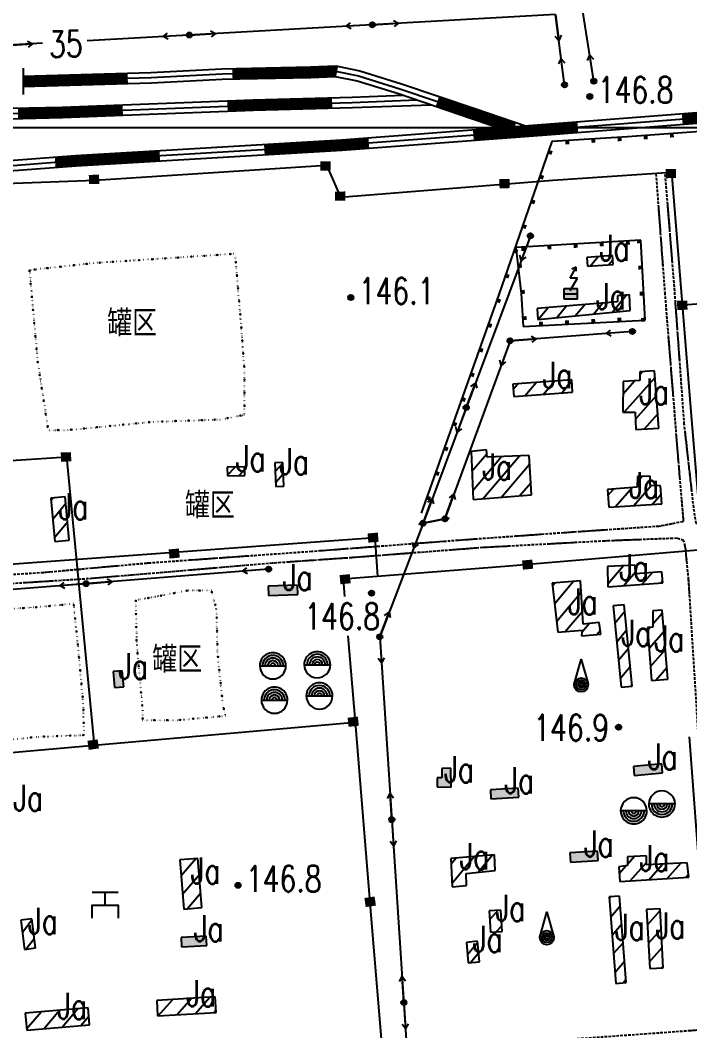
# Model space of a CAD drawing. Extents: x 408766 to 414302, y 5156573 to 5161925.
# Drawn here: x 409426 to 409937, y 5159310 to 5160082 of the extents above; entities that cross this region are included whole.
import ezdxf

# ---------------------------------------------------------------- set-up
doc = ezdxf.new("R2010")
doc.units = 0
doc.header["$LTSCALE"] = 1000
for name, pattern in [('0001', [0.5, 0.5, 0]), ('0004', [0.5, 0.5, 0]), ('4110', [0.5, 0.5, 0]), ('4350', [0.003, 0.002, -0.001]), ('5130', [1, 1, 0]), ('5310', [1, 1, 0]), ('5400', [1, 1, 0]), ('9100', [0.001, 0, -0.001]), ('9995', [0.001, 0, -0.001])]:
    doc.linetypes.add(name, pattern=pattern)
doc.layers.get('0').update_dxf_attribs({"linetype": 'CONTINUOUS'})
for name, color, linetype in [('0001', 1, 'CONTINUOUS'), ('0001ADD', 1, 'CONTINUOUS'), ('0002', 2, 'CONTINUOUS'), ('0002ADD', 2, 'CONTINUOUS'), ('0003ADD', 3, 'CONTINUOUS'), ('0003BAK', 3, 'CONTINUOUS'), ('0005ADD', 5, 'CONTINUOUS'), ('0006', 6, 'CONTINUOUS'), ('0007', 7, 'CONTINUOUS'), ('0010', 10, 'CONTINUOUS'), ('0010ADD', 10, 'CONTINUOUS'), ('0011ADD', 11, 'CONTINUOUS'), ('0011BAK', 11, 'CONTINUOUS'), ('0012', 12, 'CONTINUOUS'), ('0013', 13, 'CONTINUOUS'), ('0014', 151, 'CONTINUOUS'), ('0015', 15, 'CONTINUOUS'), ('0017', 85, 'CONTINUOUS')]:
    doc.layers.add(name, color=color, linetype=linetype)
doc.styles.add('SIMPLEX', font='simplex.shx', dxfattribs={"width": 0.75, "height": 20})
doc.styles.add('XDX', font='simplex.shx', dxfattribs={"height": 20, "bigfont": 'xdx.shx'})

# ---------------------------------------------------------------- blocks, each defined once
blk = doc.blocks.new('8140')
for radius in [0.0002, 0.0001408438795997714, 8.315594389635764e-05, 3.012139848380626e-05]:
    blk.add_circle((0, 0), radius)
at = {"flags": 1}
blk.add_attdef('8140', (0, 0), '', height=1e-07, dxfattribs=at)
blk = doc.blocks.new('5130')
blk.add_hatch(color=256).paths.add_polyline_path([(0.0002, 0, 1), (-0.0002, 0, 1)])
for points in [[(0, 0), (0.002, 0)], [(0.00163791951807736, 0.0002329556220974421), (0.002, 0), (0.001658335508446954, -0.0002290562335962028)]]:
    blk.add_lwpolyline(points)
blk.add_circle((0, 0), 0.0002)
at = {"flags": 1}
blk.add_attdef('5130', (0, 0), '', height=1e-06, dxfattribs=at)
blk = doc.blocks.new('5131')
for points in [[(-0.00163791951807736, -0.0002329556220974419), (-0.002, 2.449212707644754e-19), (-0.001658335508446954, 0.000229056233596203)], [(0, 0), (-0.002, 2.449212707644754e-19)]]:
    blk.add_lwpolyline(points)
at = {"flags": 1}
blk.add_attdef('5131', (0, 0), '', height=1e-10, dxfattribs=at)
blk = doc.blocks.new('3231')
for points in [[(-0.001, 0.002), (0.001, 0.002)], [(0, 0.001), (0, 0.002)], [(-0.001, 0), (-0.001, 0.001), (0.001, 0.001), (0.001, 0)]]:
    blk.add_lwpolyline(points)
at = {"flags": 1}
blk.add_attdef('3231', (0, 0), '', height=1e-11, dxfattribs=at)
blk = doc.blocks.new('3221')
h = blk.add_hatch(color=256)
h.paths.add_polyline_path([(-0.0005, -0.0003999999999905412), (0.0005, -0.0003999999999905412), (0.0005, 0.0003999999999905412), (-0.0005, 0.0003999999999905412)])
h.paths.add_polyline_path([(5.396281540895376e-05, -5.397990573624662e-06), (5.396588207562043e-05, -5.397990573624662e-06), (5.396588207562043e-05, -5.396790573624661e-06), (5.396281540895376e-05, -5.396790573624661e-06)], flags=24)
for p, q in [((-3.857221730243517e-05, 0.001203929833013929), (0.0004064268783497942, 0.002038574339508587)), ((0.0004064268783497942, 0.002038574339508587), (8.642687843012081e-05, 0.00187857433954875)), ((0.0004064268783497942, 0.001718574339588913), (0.0004064268783497942, 0.002038574339508587)), ((0.0005214277825569935, 0.001203929833013929), (-3.857221730243517e-05, 0.001203929833013929)), ((-3.857221730243517e-05, 0.0002439298330730098), (0.0005214277825569935, 0.001203929833013929)), ((-0.0005, 0.0003999999999905412), (0.0005, 0.0003999999999905412)), ((-0.0005, -0.0003999999999905412), (-0.0005, 0.0003999999999905412)), ((0.0005, -0.0003999999999905412), (0.0005, 0.0003999999999905412)), ((0.0005, -0.0003999999999905412), (-0.0005, -0.0003999999999905412))]:
    blk.add_line(p, q)
at = {"flags": 128}
blk.add_lwpolyline([(-0.0005, 0), (0.0005, 0)], dxfattribs=at)
at = {"flags": 1}
blk.add_attdef('3221', (5.396301540895376e-05, -5.397790573624661e-06), '', height=8.000000000000001e-10, dxfattribs=at)
blk = doc.blocks.new('3271')
blk.add_lwpolyline([(-0.0005357691701022929, 4.443834355761517e-05), (0, 0.001944444444444444), (0.0005332173002868249, 6.857609412232646e-05)])
for radius in [0.0005376089378072543, 0.0003754902524808795, 0.0002200671189876473, 9.90845113502601e-05]:
    blk.add_circle((0, 0), radius)
at = {"flags": 1}
blk.add_attdef('3271', (0, 0), '', height=1e-07, dxfattribs=at)
blk = doc.blocks.new('3241')
blk.add_lwpolyline([(-0.001, 0), (0.001, 0)])
for radius, start, end in [(0.001, 359.9998770684631, 180.0000695068902), (0.0008, 0, 180), (0.0006, 0, 180), (0.0004, 0, 180), (0.0002, 0, 180), (0.001, 180.0000915167294, 359.9998163741554)]:
    blk.add_arc((0, 0), radius, start, end)
at = {"flags": 1}
blk.add_attdef('3241', (0, 0), '', height=1e-11, dxfattribs=at)
blk = doc.blocks.new('3244')
blk.add_lwpolyline([(0.001, -1.224606353822377e-19), (-0.001, 1.224606353822377e-19)])
for radius, start, end in [(0.001, 9.151672939466948e-05, 179.9998163741555), (0.001, 179.9998770684631, 6.950689016349543e-05), (0.0008, 180, 0), (0.0006, 180, 0), (0.0004, 180, 0), (0.0002, 180, 0)]:
    blk.add_arc((0, 0), radius, start, end)
at = {"flags": 1}
blk.add_attdef('3244', (0, 0), '', height=1e-08, dxfattribs=at)
blk = doc.blocks.new('4164')
blk.add_lwpolyline([(-0.0005, 0), (0.0005, 0)])
at = {"flags": 1}
blk.add_attdef('4164', (0, 0), '', height=3e-09, dxfattribs=at)
blk = doc.blocks.new('9100')
blk.add_hatch(color=256).paths.add_polyline_path([(0.0001, 0, 1), (-0.0001, 0, 1)])

msp = doc.modelspace()

# ---------------------------------------------------------------- hatches: boundary and pattern name
at = {"layer": '0001ADD', "linetype": '0001'}
h = msp.add_hatch(dxfattribs=at)
h.set_pattern_fill('U', color=256, scale=10, angle=49.03287763444634, style=0, pattern_type=0)
h.set_pattern_definition([(49.03287763444634, (0, 0), (-7.550859176908465, 6.55625851309245), [])])
h.paths.add_polyline_path([(409858.6937209508, 5159894.079685671), (409878.2808824279, 5159895.460648381), (409877.8103831797, 5159902.134670689), (409858.2232217026, 5159900.753707979)])
h = msp.add_hatch(dxfattribs=at)
h.set_pattern_fill('U', color=256, scale=10, angle=50.42652385000851, style=0, pattern_type=0)
h.set_pattern_definition([(50.42652385000851, (0, 0), (-7.708082419433707, 6.370672289108662), [])])
h.paths.add_polyline_path([(409820.9667340966, 5159853.440100596), (409891.3395062142, 5159860.125156105), (409890.9570300034, 5159872.158270547), (409881.5867534861, 5159871.394262129), (409881.7779810335, 5159866.810223719), (409820.3930303383, 5159861.653172943)])
h = msp.add_hatch(dxfattribs=at)
h.set_pattern_fill('U', color=256, scale=10, angle=48.48515226718704, style=0, pattern_type=0)
h.set_pattern_definition([(48.48515226718704, (0, 0), (-7.487839830751145, 6.628141117162237), [])])
h.paths.add_polyline_path([(409895.6886870658, 5159769.327281638), (409913.208918635, 5159770.394307751), (409910.0039989986, 5159814.142535759), (409898.6799538396, 5159813.288912448), (409898.6799538396, 5159806.673328756), (409886.0739281563, 5159806.033108247), (409885.8602752937, 5159782.558449021), (409895.2613602243, 5159782.558449021)])
h = msp.add_hatch(dxfattribs=at)
h.set_pattern_fill('U', color=256, scale=10, angle=49.31991088279225, style=0, pattern_type=0)
h.set_pattern_definition([(49.31991088279225, (0, 0), (-7.583609014329968, 6.518349048476404), [])])
h.paths.add_polyline_path([(409802.536233724, 5159794.482495493), (409847.4086139099, 5159797.872148842), (409846.6903915217, 5159807.380809358), (409801.8180113358, 5159803.99115601)])
h = msp.add_hatch(dxfattribs=at)
h.set_pattern_fill('U', color=256, scale=10, angle=49.56847825927904, style=0, pattern_type=0)
h.set_pattern_definition([(49.56847825927904, (0, 0), (-7.611816238525763, 6.485387694726932), [])])
h.paths.add_polyline_path([(409771.4589652215, 5159715.740650637), (409815.968401604, 5159719.297150138), (409814.1880173915, 5159749.52737774), (409782.141228264, 5159748.257201941), (409781.6325621434, 5159753.845985142), (409769.9329246274, 5159752.575809342)])
h = msp.add_hatch(dxfattribs=at)
h.set_pattern_fill('U', color=256, scale=10, angle=48.79015976023518, style=0, pattern_type=0)
h.set_pattern_definition([(48.79015976023518, (0, 0), (-7.523017714528811, 6.588186735884594), [])])
h.paths.add_polyline_path([(409874.9716444486, 5159709.905526349), (409915.6527712152, 5159712.600546256), (409914.4074271524, 5159726.282911246), (409906.7278335864, 5159726.490225125), (409906.5202832813, 5159733.746029326), (409896.9726736211, 5159733.538715446), (409896.7651021999, 5159725.246366058), (409873.933871807, 5159723.380589565)])
h = msp.add_hatch(dxfattribs=at)
h.set_pattern_fill('U', color=256, scale=10, angle=50.33888277361508, style=0, pattern_type=0)
h.set_pattern_definition([(50.33888277361509, (-293343.7138892637, 31715.12194050848), (-7.69832866394264, 6.382455309825454), [])])
h.paths.add_polyline_path([(409451.9926151095, 5159683.674745221), (409463.0498841399, 5159684.708065901), (409459.958164187, 5159717.793936259), (409448.9008951567, 5159716.760615579)])
h = msp.add_hatch(dxfattribs=at)
h.set_pattern_fill('U', color=256, scale=10, angle=49.00302635811595, style=0, pattern_type=0)
h.set_pattern_definition([(49.00302635811595, (0, 0), (-7.547442321510985, 6.560191643806214), [])])
h.paths.add_polyline_path([(409874.2532741791, 5159649.175548577), (409916.41210675, 5159652.125819006), (409915.606526921, 5159660.708439299), (409895.4669467307, 5159659.099196481), (409895.1984341984, 5159665.804358749), (409873.9847405307, 5159664.731534238)])
h = msp.add_hatch(dxfattribs=at)
h.set_pattern_fill('U', color=256, scale=10, angle=49.96383521988125, style=0, pattern_type=0)
h.set_pattern_definition([(49.96383521988125, (0, 0), (-7.65638566552272, 6.432710046378448), [])])
h.paths.add_polyline_path([(409836.0903498374, 5159614.492527287), (409854.6187703696, 5159616.101770104), (409854.0817030728, 5159611.810459958), (409868.8507158761, 5159612.883284468), (409867.7766235148, 5159622.002310963), (409855.4243501986, 5159620.661283351), (409853.5446568922, 5159653.650700594), (409831.7939170438, 5159652.041457776)])
for points in [[(409615.127003329, 5159642.615467288), (409637.5331874209, 5159643.405320337), (409637.2866239065, 5159650.400976592), (409614.8804398146, 5159649.611123542)], [(409504.6255653901, 5159572.784681366), (409503.5546193301, 5159584.978867774), (409496.5814561716, 5159584.366498959), (409497.6524022316, 5159572.172312551)], [(409747.4539524191, 5159510.367564904), (409747.5997540915, 5159503.231628683), (409744.0626095168, 5159503.263745744), (409743.9990525558, 5159496.264034284), (409754.7455708953, 5159496.166456541), (409754.4524917388, 5159510.510559279)], [(409894.4750805254, 5159504.963433448), (409916.1064298534, 5159507.08161574), (409915.4242836566, 5159514.048299067), (409893.7929343287, 5159511.930116775)], [(409785.045940078, 5159487.170682827), (409806.2531510981, 5159488.441584939), (409805.8344517568, 5159495.429051638), (409784.6272407367, 5159494.158149526)], [(409845.6985205185, 5159438.876063623), (409866.9057315387, 5159440.14697784), (409866.4870282231, 5159447.1344443), (409845.279817203, 5159445.863530083)], [(409548.8117773835, 5159374.181616457), (409568.0348125547, 5159375.260263575), (409567.6426881568, 5159382.249271979), (409548.4196529856, 5159381.170624861)]]:
    msp.add_hatch(color=256, dxfattribs=at).paths.add_polyline_path(points)
h = msp.add_hatch(dxfattribs=at)
h.set_pattern_fill('U', color=256, scale=9.999999999999998, angle=50.44526828780803, style=0, pattern_type=0)
h.set_pattern_definition([(50.44526828780803, (-131121.4467935422, 12096.8918111315), (-7.710166186078941, 6.368150232449366), [])])
h.paths.add_polyline_path([(409884.3841688733, 5159572.451199849), (409892.8162895404, 5159573.254991998), (409886.8951220163, 5159635.37471187), (409878.463001349, 5159634.57091972)])
h = msp.add_hatch(dxfattribs=at)
h.set_pattern_fill('U', color=256, scale=10, angle=48.64787320550808, style=0, pattern_type=0)
h.set_pattern_definition([(48.64787320550808, (0, 0), (-7.506633635885067, 6.606848829555505), [])])
h.paths.add_polyline_path([(409907.6138235855, 5159577.685694779), (409920.23463055, 5159578.490316189), (409915.6696641081, 5159631.327029239), (409908.6879370629, 5159630.790610931), (409908.6879370629, 5159618.453110905), (409904.6600168017, 5159618.184895699)])
h = msp.add_hatch(dxfattribs=at)
h.set_pattern_fill('U', color=256, scale=10, angle=49.56845974106471, style=0, pattern_type=0)
h.set_pattern_definition([(49.56845974106471, (0, 0), (-7.611814142423342, 6.485390154894615), [])])
h.paths.add_polyline_path([(409550.5383788482, 5159402.991720985), (409564.2314199558, 5159404.08585067), (409561.2265042061, 5159441.695390443), (409547.5334630985, 5159440.601260758)])
h = msp.add_hatch(dxfattribs=at)
h.set_pattern_fill('U', color=256, scale=10, angle=50.79984598814632, style=0, pattern_type=0)
h.set_pattern_definition([(50.79984598814632, (0, 0), (-7.749427897978078, 6.320313857241511), [])])
h.paths.add_polyline_path([(409755.398870848, 5159419.895888439), (409766.3603945259, 5159421.009289623), (409766.1746149365, 5159430.102059911), (409788.2834841138, 5159432.514423092), (409787.7261242295, 5159444.390690289), (409754.4699306688, 5159441.60719338)])
h = msp.add_hatch(dxfattribs=at)
h.set_pattern_fill('U', color=256, scale=10, angle=48.42151502353862, style=0, pattern_type=0)
h.set_pattern_definition([(48.42151502353862, (0, 0), (-7.48047347374426, 6.636453616850531), [])])
h.paths.add_polyline_path([(409883.5070530838, 5159424.099871578), (409936.1854067905, 5159427.249393815), (409934.886997928, 5159438.365320472), (409903.7251429938, 5159436.697924211), (409903.7251429938, 5159443.552743228), (409889.2571404255, 5159442.811686292), (409889.4426455054, 5159436.327395743), (409882.5796121488, 5159435.215798235)])
h = msp.add_hatch(dxfattribs=at)
h.set_pattern_fill('U', color=256, scale=10, angle=49.44839074419381, style=0, pattern_type=0)
h.set_pattern_definition([(49.44839074419381, (-304871.2660154198, 33335.85203439556), (-7.598206659366197, 6.501327215389424), [])])
h.paths.add_polyline_path([(409880.5150193136, 5159346.243812582), (409888.2675542291, 5159346.846924429), (409883.1322748574, 5159412.862358098), (409875.379739942, 5159412.259246251)])
h = msp.add_hatch(dxfattribs=at)
h.set_pattern_fill('U', color=256, scale=10, angle=48.46408755675352, style=0, pattern_type=0)
h.set_pattern_definition([(48.46408755675352, (0, 0), (-7.485402498266297, 6.630893562631561), [])])
h.paths.add_polyline_path([(409784.7628996578, 5159385.281418971), (409793.5286217713, 5159385.812038881), (409792.5327443161, 5159402.26543744), (409783.7670222026, 5159401.73481753)])
h = msp.add_hatch(dxfattribs=at)
h.set_pattern_fill('U', color=256, scale=10, angle=47.9531286725396, style=0, pattern_type=0)
h.set_pattern_definition([(47.9531286725396, (133941.4360732982, -8895.401176660322), (-7.425971885672596, 6.697383186976849), [])])
h.paths.add_polyline_path([(409906.2784906447, 5159357.594828826), (409916.6276077674, 5159358.128713989), (409914.3048170417, 5159403.160476163), (409903.955699919, 5159402.626591)])
h = msp.add_hatch(dxfattribs=at)
h.set_pattern_fill('U', color=256, scale=10, angle=52.42257203935608, style=0, pattern_type=0)
h.set_pattern_definition([(52.42257203935608, (0, 0), (-7.925299524623413, 6.098329889814416), [])])
h.paths.add_polyline_path([(409428.9321443838, 5159372.216431954), (409437.3589106017, 5159373.314253729), (409434.4589191602, 5159395.575387049), (409426.0321529423, 5159394.477565275)])
h = msp.add_hatch(dxfattribs=at)
h.set_pattern_fill('U', color=256, scale=10, angle=48.48516221031633, style=0, pattern_type=0)
h.set_pattern_definition([(48.48516221031633, (0, 0), (-7.487840981000922, 6.628139817719837), [])])
h.paths.add_polyline_path([(409530.5345588977, 5159321.296409924), (409575.1974460958, 5159324.016499726), (409574.4692090873, 5159335.975133979), (409529.8063218892, 5159333.255044176)])
h = msp.add_hatch(dxfattribs=at)
h.set_pattern_fill('U', color=256, scale=10, angle=49.86559333151864, style=0, pattern_type=0)
h.set_pattern_definition([(49.86559333151864, (0, 0), (-7.645344605665928, 6.445828562769483), [])])
h.paths.add_polyline_path([(409430.5267537363, 5159310.417563865), (409478.4576555257, 5159314.497698569), (409477.3464614486, 5159327.55229738), (409429.4155596592, 5159323.472162676)])

# ---------------------------------------------------------------- linework, layer by layer
at = {"layer": '0001', "linetype": '0001'}
for points in [[(409858.6937209508, 5159894.079685671), (409878.2808824279, 5159895.460648381), (409877.8103831797, 5159902.134670689), (409858.2232217026, 5159900.753707979)], [(409820.9667340966, 5159853.440100596), (409891.3395062142, 5159860.125156105), (409890.9570300034, 5159872.158270547), (409881.5867534861, 5159871.394262129), (409881.7779810335, 5159866.810223719), (409820.3930303383, 5159861.653172943)], [(409895.6886870658, 5159769.327281638), (409913.208918635, 5159770.394307751), (409910.0039989986, 5159814.142535759), (409898.6799538396, 5159813.288912448), (409898.6799538396, 5159806.673328756), (409886.0739281563, 5159806.033108247), (409885.8602752937, 5159782.558449021), (409895.2613602243, 5159782.558449021)], [(409802.536233724, 5159794.482495493), (409847.4086139099, 5159797.872148842), (409846.6903915217, 5159807.380809358), (409801.8180113358, 5159803.99115601)], [(409771.4589652215, 5159715.740650637), (409815.968401604, 5159719.297150138), (409814.1880173915, 5159749.52737774), (409782.141228264, 5159748.257201941), (409781.6325621434, 5159753.845985142), (409769.9329246274, 5159752.575809342)], [(409583.8127322688, 5159733.995009349), (409597.0002324409, 5159734.243529374), (409596.8781647897, 5159740.723119842), (409583.6906646176, 5159740.474599817)], [(409620.8870152452, 5159725.793739584), (409626.8586951091, 5159726.042259609), (409626.1061285725, 5159744.128411577), (409620.1344487086, 5159743.879891552)], [(409874.9716444486, 5159709.905526349), (409915.6527712152, 5159712.600546256), (409914.4074271524, 5159726.282911246), (409906.7278335864, 5159726.490225125), (409906.5202832813, 5159733.746029326), (409896.9726736211, 5159733.538715446), (409896.7651021999, 5159725.246366058), (409873.933871807, 5159723.380589565)], [(409451.9926151095, 5159683.674745221), (409463.0498841399, 5159684.708065901), (409459.958164187, 5159717.793936259), (409448.9008951567, 5159716.760615579)], [(409874.2532741791, 5159649.175548577), (409916.41210675, 5159652.125819006), (409915.606526921, 5159660.708439299), (409895.4669467307, 5159659.099196481), (409895.1984341984, 5159665.804358749), (409873.9847405307, 5159664.731534238)], [(409836.0903498374, 5159614.492527287), (409854.6187703696, 5159616.101770104), (409854.0817030728, 5159611.810459958), (409868.8507158761, 5159612.883284468), (409867.7766235148, 5159622.002310963), (409855.4243501986, 5159620.661283351), (409853.5446568922, 5159653.650700594), (409831.7939170438, 5159652.041457776)], [(409615.127003329, 5159642.615467288), (409637.5331874209, 5159643.405320337), (409637.2866239065, 5159650.400976592), (409614.8804398146, 5159649.611123542)], [(409884.3841688733, 5159572.451199849), (409892.8162895404, 5159573.254991998), (409886.8951220163, 5159635.37471187), (409878.463001349, 5159634.57091972)], [(409907.6138235855, 5159577.685694779), (409920.23463055, 5159578.490316189), (409915.6696641081, 5159631.327029239), (409908.6879370629, 5159630.790610931), (409908.6879370629, 5159618.453110905), (409904.6600168017, 5159618.184895699)], [(409504.6255653901, 5159572.784681366), (409503.5546193301, 5159584.978867774), (409496.5814561716, 5159584.366498959), (409497.6524022316, 5159572.172312551)], [(409747.4539524191, 5159510.367564904), (409747.5997540915, 5159503.231628683), (409744.0626095168, 5159503.263745744), (409743.9990525558, 5159496.264034284), (409754.7455708953, 5159496.166456541), (409754.4524917388, 5159510.510559279)], [(409894.4750805254, 5159504.963433448), (409916.1064298534, 5159507.08161574), (409915.4242836566, 5159514.048299067), (409893.7929343287, 5159511.930116775)], [(409785.045940078, 5159487.170682827), (409806.2531510981, 5159488.441584939), (409805.8344517568, 5159495.429051638), (409784.6272407367, 5159494.158149526)], [(409845.6985205185, 5159438.876063623), (409866.9057315387, 5159440.14697784), (409866.4870282231, 5159447.1344443), (409845.279817203, 5159445.863530083)], [(409550.5383788482, 5159402.991720985), (409564.2314199558, 5159404.08585067), (409561.2265042061, 5159441.695390443), (409547.5334630985, 5159440.601260758)], [(409755.398870848, 5159419.895888439), (409766.3603945259, 5159421.009289623), (409766.1746149365, 5159430.102059911), (409788.2834841138, 5159432.514423092), (409787.7261242295, 5159444.390690289), (409754.4699306688, 5159441.60719338)], [(409883.5070530838, 5159424.099871578), (409936.1854067905, 5159427.249393815), (409934.886997928, 5159438.365320472), (409903.7251429938, 5159436.697924211), (409903.7251429938, 5159443.552743228), (409889.2571404255, 5159442.811686292), (409889.4426455054, 5159436.327395743), (409882.5796121488, 5159435.215798235)], [(409880.5150193136, 5159346.243812582), (409888.2675542291, 5159346.846924429), (409883.1322748574, 5159412.862358098), (409875.379739942, 5159412.259246251)], [(409784.7628996578, 5159385.281418971), (409793.5286217713, 5159385.812038881), (409792.5327443161, 5159402.26543744), (409783.7670222026, 5159401.73481753)], [(409906.2784906447, 5159357.594828826), (409916.6276077674, 5159358.128713989), (409914.3048170417, 5159403.160476163), (409903.955699919, 5159402.626591)], [(409428.9321443838, 5159372.216431954), (409437.3589106017, 5159373.314253729), (409434.4589191602, 5159395.575387049), (409426.0321529423, 5159394.477565275)], [(409548.8117773835, 5159374.181616457), (409568.0348125547, 5159375.260263575), (409567.6426881568, 5159382.249271979), (409548.4196529856, 5159381.170624861)], [(409767.7627369119, 5159361.934130796), (409776.2628182849, 5159362.730060662), (409774.8016688159, 5159378.335375277), (409766.3015874429, 5159377.539445411)], [(409530.5345588977, 5159321.296409924), (409575.1974460958, 5159324.016499726), (409574.4692090873, 5159335.975133979), (409529.8063218892, 5159333.255044176)], [(409430.5267537363, 5159310.417563865), (409478.4576555257, 5159314.497698569), (409477.3464614486, 5159327.55229738), (409429.4155596592, 5159323.472162676)]]:
    msp.add_lwpolyline(points, close=True, dxfattribs=at)
at = {"layer": '0001ADD', "linetype": '0001'}
for p, q in [((409583.8033527741, 5159734.492891337), (409589.6723345355, 5159740.587325105)), ((409592.7123872698, 5159734.162724417), (409596.9194541015, 5159738.531402188)), ((409620.4046722644, 5159737.385709228), (409626.1278683128, 5159743.605948485)), ((409620.7484359806, 5159729.124163564), (409626.4716320285, 5159735.344402816)), ((409767.1733640148, 5159368.228729452), (409774.8775642621, 5159377.524799531)), ((409769.4420888101, 5159362.0913818), (409775.6241785347, 5159369.550837344))]:
    msp.add_line(p, q, dxfattribs=at)
at = {"layer": '0002', "linetype": '5130'}
for points in [[(409863.6104771575, 5160035.430443161), (409849.5393308752, 5160125.378083776), (410000.1036790497, 5160211.182073633), (410476.7716334673, 5160228.366744488)], [(409841.2451738663, 5160032.636620505), (409834.2901164758, 5160086.382580321), (409476.7235639867, 5160066.2641835)], [(409442.4781025928, 5160064.337370779), (409028.4487009957, 5160041.042105215), (409042.9876114819, 5159840.93840546), (408956.3036294198, 5159768.928635195)], [(409815.1665170953, 5159917.253857194), (409733.1910937829, 5159697.709536265), (409700.1416269987, 5159610.97976392), (409722.651723498, 5159269.155310838), (409692.1543082729, 5159264.519946326), (409705.343983405, 5159075.281595317)], [(409893.1205450263, 5159844.213737177), (409799.6032215852, 5159837.106802886), (409749.9228918094, 5159701.062401871), (409733.1910937829, 5159697.709536265)], [(409615.2983817272, 5159662.654328093), (409080.1502654041, 5159620.011947616), (409081.7408790812, 5159593.321381165), (409036.8582364629, 5159590.625029685), (409035.2813271451, 5159611.88786069), (409005.2104463781, 5159610.689418597)]]:
    msp.add_lwpolyline(points, dxfattribs=at)
at = {"layer": '0003ADD', "linetype": '4110'}
for points in [[(410349.3494924076, 5160042.38185625), (410251.4612150813, 5160034.548757895), (410020.6303678088, 5160017.296395751), (409827.02181234, 5160002.19355878), (409670.8147465041, 5159990.433260353), (409467.6805944275, 5159978.506864196), (409366.0321368628, 5159970.66416757), (409325.3582852377, 5159969.882900311), (409207.6131494813, 5159969.882900313), (409060.7624974103, 5159969.09853022), (409010.2161878504, 5159967.183886274), (408958.9889726588, 5159964.177486436)], [(409427.626497452, 5160039.308147345), (409525.4028648181, 5160042.118430312), (409579.6082229031, 5160044.930962988), (409647.198917338, 5160046.337437074), (409666.6380881938, 5160047.056508999), (409684.8978516046, 5160043.408941745), (409716.8154414219, 5160033.490933139), (409772.6531341603, 5160014.540674277), (409812.2850486579, 5160001.084077989)], [(410350.0302875771, 5160034.410761585), (410252.0784121638, 5160026.572574038), (410021.2395829941, 5160009.319615381), (409827.6331936441, 5159994.216947347), (409671.3495234252, 5159982.450881628), (409468.2227900213, 5159970.524921037), (409366.4169822264, 5159962.670084047), (409325.4351105396, 5159961.882900312), (409207.634514272, 5159961.88290031), (409060.8380039963, 5159961.098819407), (409010.0820909012, 5159960.411770476), (408959.375656072, 5159956.186837154)], [(409427.8563380953, 5160031.311449696), (409525.7250957542, 5160034.124388136), (409579.8987772985, 5160036.93527723), (409647.4300116023, 5160038.340514026), (409665.9935992918, 5160039.027197364), (409682.9219764956, 5160035.645587591), (409714.3425504738, 5160025.882020715), (409770.0815767091, 5160006.965249303), (409801.7505666661, 5159996.21237768)], [(409103.8932328516, 5160007.030579785), (409213.7038912841, 5160010.545946529), (409319.9933992062, 5160012.655113568), (409457.7213868836, 5160015.556799933), (409603.3871519921, 5160021.179640324), (409679.0193192998, 5160023.24509759), (409717.9059623246, 5160024.672666121)], [(409104.1492055851, 5159999.03467596), (409213.9112441281, 5160002.54848624), (409320.1570140653, 5160004.656785346), (409457.9599486449, 5160007.560050724), (409603.6506456228, 5160013.183853512), (409679.2752663522, 5160015.249104689), (409739.191675809, 5160017.448697501)]]:
    msp.add_lwpolyline(points, dxfattribs=at)
for points in [[(409427.7414177737, 5160035.309798521, 8, 8, 0), (409507.7083942569, 5160037.608204953, 0, 0, 0)], [(409587.626420172, 5160041.096945293, 8, 8, 0), (409647.3144645094, 5160042.338975552, 8, 8, 0), (409666.3158437416, 5160043.041853182, 8, 8, 0), (409667.5756143983, 5160042.790201608, 0, 0, 0)], [(409423.9210125176, 5160010.843797872, 8, 8, 0), (409457.8406677892, 5160011.55842533, 8, 8, 0), (409503.8791986332, 5160013.335557454, 0, 0, 0)], [(409583.8196637495, 5160016.421337257, 8, 8, 0), (409603.5188988529, 5160017.181746917, 8, 8, 0), (409663.7825249751, 5160018.827500958, 0, 0, 0)], [(409744.1581522233, 5160019.987251273, 8, 8, 0), (409771.367357128, 5160010.752961227, 8, 8, 0), (409803.0366137747, 5160000, 0, 0, 0)], [(410010.8913636311, 5160012.524532815, 8, 8, 0), (409931.1336625266, 5160006.302867883, 0, 0, 0)], [(409851.3759614222, 5160000.08120295, 8, 8, 0), (409827.327503327, 5159998.205253088, 8, 8, 0), (409771.6067107181, 5159994.010224224, 0, 0, 0)], [(409691.8324743052, 5159988.004293427, 8, 8, 0), (409671.0821350217, 5159986.442070993, 8, 8, 0), (409611.9929536518, 5159982.972831683, 0, 0, 0)], [(409532.1304817835, 5159978.283952597, 8, 8, 0), (409467.9516922405, 5159974.515892617, 8, 8, 0), (409452.2875560492, 5159973.307324667, 0, 0, 0)]]:
    msp.add_lwpolyline(points, format="xyseb", dxfattribs=at)
at = {"layer": '0003ADD', "linetype": '4350'}
for points in [[(409911.0259345531, 5159964.560061539), (409912.5087718935, 5159944.615107454)], [(409919.589082572, 5159947.071856254), (409918.2061530896, 5159964.111841814)], [(409912.8794812286, 5159939.628868934), (409914.362318569, 5159919.68391485)], [(409921.6113810185, 5159922.153784319), (409919.9935422613, 5159942.088241867)], [(409923.6336794649, 5159897.235712383), (409922.0158407078, 5159917.170169932)], [(409914.7330279041, 5159914.697676328), (409916.2158652445, 5159894.752722244)], [(409916.5865745796, 5159889.766483723), (409917.7573933903, 5159874.018345485), (409918.0921673003, 5159869.823283479)], [(409925.5743817087, 5159872.311388741), (409924.9224294393, 5159881.356174611), (409924.0381391542, 5159892.252097996)], [(409918.4899123116, 5159864.839128695), (409920.0808923565, 5159844.902509561)], [(409927.3717299572, 5159847.376081659), (409925.9338513584, 5159867.324327325)], [(409920.4786373678, 5159839.918354778), (409922.0696174128, 5159819.981735643)], [(409929.1690782058, 5159822.440774577), (409927.731199607, 5159842.389020243)], [(409930.9664264543, 5159797.505467495), (409929.5285478555, 5159817.45371316)], [(409922.467362424, 5159814.99758086), (409924.058342469, 5159795.060961726)], [(409924.4560874802, 5159790.076806943), (409926.0470675252, 5159770.140187808)], [(409932.7960736662, 5159772.573145089), (409932.706019877, 5159773.371415438), (409931.325896104, 5159792.518406078)], [(409926.4448125365, 5159765.156033025), (409928.0357925814, 5159745.219413891)], [(409935.5985757621, 5159747.730722059), (409933.3565740854, 5159767.604660483)], [(409928.4335375927, 5159740.235259107), (409929.0248262421, 5159732.825803132), (409930.0941970602, 5159720.304395634)], [(409938.4010778579, 5159722.888299028), (409936.1590761812, 5159742.762237453)], [(409930.5196652696, 5159715.322530842), (409931.7318489771, 5159701.128907912), (409931.7318489771, 5159698.887785076), (409928.2831467036, 5159698.215669765)], [(409873.6555693027, 5159692.611068511), (409853.7014068416, 5159691.257776055)], [(409898.5982723791, 5159694.302684083), (409878.644109918, 5159692.949391626)], [(409923.3754792894, 5159697.2592177), (409913.332595727, 5159695.301966748), (409903.5868129944, 5159694.641007197)], [(409773.9033724754, 5159685.57801124), (409759.9894300227, 5159684.578515311), (409753.9567205796, 5159684.118738569)], [(409798.8391192604, 5159687.369248876), (409778.8905218324, 5159685.936258767)], [(409823.7748660455, 5159689.160486514), (409803.8262686175, 5159687.727496403)], [(409848.7128662263, 5159690.91945294), (409840.6330176607, 5159690.371477141), (409828.7620154025, 5159689.518734041)], [(409898.9320068553, 5159685.156183098), (409878.9465241374, 5159684.394290368)], [(409923.9138602526, 5159686.108549012), (409903.9283775347, 5159685.346656282)], [(409934.6593037437, 5159668.358567342), (409933.4679738102, 5159680.340032314), (409932.2039419846, 5159684.548458067), (409928.8212018454, 5159685.674690212)], [(409674.1880560436, 5159678.039251901), (409654.2458899097, 5159676.519380234)], [(409699.1157637112, 5159679.939091485), (409679.1735975771, 5159678.419219818)], [(409724.0434713786, 5159681.838931069), (409704.1013052447, 5159680.319059402)], [(409748.9711790461, 5159683.738770653), (409729.0290129121, 5159682.218898986)], [(409749.1762246072, 5159676.794046103), (409729.2352431717, 5159675.258709204)], [(409774.1024514015, 5159678.713217226), (409754.1614699661, 5159677.177880327)], [(409799.0587261938, 5159680.174377546), (409779.0880744556, 5159679.091294378)], [(409824.0220408667, 5159681.528231505), (409804.0513891284, 5159680.445148338)], [(409848.9853555395, 5159682.882085465), (409829.0147038013, 5159681.799002297)], [(409873.9501534579, 5159684.203817186), (409871.9514063635, 5159684.127620333), (409853.9780184741, 5159683.152856257)], [(409574.4502950876, 5159670.805175254), (409554.5008489455, 5159669.384049426)], [(409599.3871027654, 5159672.58158254), (409579.4376566232, 5159671.160456711)], [(409624.3239104431, 5159674.357989824), (409604.3744643009, 5159672.936863997)], [(409649.2603483762, 5159676.139412317), (409648.2475047277, 5159676.062219481), (409629.3112719787, 5159674.713271282)], [(409649.4550592793, 5159669.339538323), (409629.502996418, 5159667.955635299)], [(409674.3951378558, 5159671.069417103), (409654.4430749945, 5159669.685514079)], [(409699.3237710187, 5159672.955703856), (409679.3827895832, 5159671.420366958)], [(409724.2499978129, 5159674.874874979), (409704.3090163775, 5159673.339538081)], [(409474.7779213864, 5159662.775507727), (409454.8598623126, 5159660.966938477)], [(409499.6754952287, 5159665.03621929), (409479.7574361549, 5159663.227650039)], [(409524.5766797321, 5159667.252360684), (409522.2817636309, 5159667.088879226), (409504.6550099972, 5159665.488361602)], [(409549.5134874099, 5159669.028767969), (409529.5640412677, 5159667.607642141)], [(409549.774534267, 5159661.383622115), (409529.8457595932, 5159659.697223585)], [(409574.6855026092, 5159663.491620278), (409554.7567279354, 5159661.805221748)], [(409599.5964709515, 5159665.59961844), (409579.6676962777, 5159663.91321991)], [(409624.5149807027, 5159667.609659543), (409618.0539081809, 5159667.161510504), (409604.5786646199, 5159666.021218073)], [(409936.7223079398, 5159643.447953618), (409936.0136905345, 5159654.737203995), (409935.1540196161, 5159663.383101916)], [(409449.8803475441, 5159660.514796165), (409443.2995286589, 5159659.917254676), (409429.934948059, 5159659.059030068)], [(409475.0374630037, 5159655.115533307), (409455.0788579907, 5159653.829420584)], [(409499.9525975825, 5159657.16762579), (409480.0238229088, 5159655.48122726)], [(409524.8635659248, 5159659.275623953), (409504.934791251, 5159657.589225423)], [(409450.0892067375, 5159653.507892403), (409430.1306017246, 5159652.22177968)], [(409936.0975390376, 5159310.180363066), (409942.1475844022, 5159310.624006169), (409955.950919132, 5159312.525647316)]]:
    msp.add_lwpolyline(points, dxfattribs=at)
at = {"layer": '0003BAK', "linetype": '4110'}
for points in [[(409427.7414177737, 5160035.309798521), (409525.5639803243, 5160038.121409224), (409579.7535001667, 5160040.933120109), (409647.3144645094, 5160042.338975552), (409666.3158437416, 5160043.041853182), (409683.9099140467, 5160039.527264667), (409715.5789959377, 5160029.686476934), (409771.367357128, 5160010.752961227), (409803.0366137747, 5160000)], [(410349.6898899538, 5160038.396308913), (410251.7698136343, 5160030.560665959), (410020.9349751201, 5160013.308005565), (409827.327503327, 5159998.205253088), (409671.0821350217, 5159986.442070993), (409467.9516922405, 5159974.515892617), (409366.2245595473, 5159966.667125808), (409325.396697877, 5159965.882900311), (409207.6238317834, 5159965.882900311), (409060.8002508242, 5159965.098674813), (409010.2161878504, 5159963.449282819), (408959.1823143654, 5159960.182161795)], [(409104.0212192184, 5160003.032627872), (409213.8075678304, 5160006.547216387), (409320.0752072349, 5160008.65594946), (409457.8406677892, 5160011.55842533), (409603.5188988529, 5160017.181746917), (409679.1472926396, 5160019.247101139), (409728.5488190681, 5160021.060681812)]]:
    msp.add_lwpolyline(points, dxfattribs=at)
at = {"layer": '0003BAK', "linetype": '4350'}
for points in [[(409911.0259345531, 5159964.560061539), (409917.7573933903, 5159874.018345485), (409929.0248262421, 5159732.825803132), (409931.7318489771, 5159701.128907912), (409931.7318489771, 5159698.887785076), (409913.332595727, 5159695.301966748), (409840.6330176607, 5159690.371477141), (409759.9894300227, 5159684.578515311), (409648.2475047277, 5159676.062219481), (409522.2817636309, 5159667.088879226), (409443.2995286589, 5159659.917254676), (409372.9904849796, 5159655.402264402), (409266.1849374925, 5159647.334188297), (409144.2754122526, 5159639.248487003), (409087.5123570485, 5159635.657645012), (409060.1378253488, 5159635.209413182), (409044.4311302942, 5159635.209413182), (409035.90463266, 5159637.002316292), (409034.1095727468, 5159638.795231509)], [(410638.6322032486, 5159754.623987187), (410461.3708973076, 5159740.280738088), (410334.0256403464, 5159727.230555747), (410219.3353351094, 5159719.598109946), (410087.399075535, 5159707.944227619), (409945.2713759207, 5159696.724716654), (409941.6812772105, 5159697.621168209), (409939.8862384135, 5159709.723282366), (409932.706019877, 5159773.371415438), (409924.9224294393, 5159881.356174611), (409918.2061530896, 5159964.111841814)], [(409962.1948238169, 5159319.469781688), (409955.4532925923, 5159401.113270333), (409943.6427110024, 5159533.196409836), (409936.0136905345, 5159654.737203995), (409933.4679738102, 5159680.340032314), (409932.2039419846, 5159684.548458067), (409927.1477724501, 5159686.231833209), (409871.9514063635, 5159684.127620333), (409778.8338532323, 5159679.07750701), (409678.7277947827, 5159671.369936256), (409618.0539081809, 5159667.161510504), (409477.8249697259, 5159655.295157477), (409399.4545319855, 5159650.245044153)], [(409376.2667559723, 5159268.743358332), (409482.4207656973, 5159275.939762251), (409621.0781794442, 5159287.50791546), (409684.0020515642, 5159291.825760233), (409814.9934494077, 5159301.473518225), (409902.4143812032, 5159307.710414535), (409942.1475844022, 5159310.624006169), (409956.077294939, 5159312.543057705), (409958.4789575192, 5159315.421616852), (409962.1948238169, 5159319.469781688)]]:
    msp.add_lwpolyline(points, dxfattribs=at)
at = {"layer": '0005ADD', "linetype": '5310'}
for points in [[(409042.7462542749, 5160026.390923705), (409065.8762565944, 5159727.178745435), (409079.5040489032, 5159642.10684255), (409396.3502939906, 5159664.79267767), (409696.4256128883, 5159686.876847384), (409698.4468731428, 5159657.013124686)], [(408958.9673903934, 5159945.903083547), (409210.3035012514, 5159948.999935894), (409338.373632246, 5159954.371769466), (409482.934541918, 5159959.747924599), (409659.3464098569, 5159971.33728614), (409670.1115958872, 5159946.760580419), (409832.3581396659, 5159959.816960629), (409922.8603773543, 5159965.937404789), (409938.2230908776, 5159776.684745419), (409955.9149120062, 5159562.536093227), (410115.2404634454, 5159568.563775139)], [(409278.2067435918, 5159736.400775189), (409461.0427675302, 5159748.326819021), (409481.9623348169, 5159528.067782101)], [(409946.4268914542, 5159677.382767201), (409795.6891171896, 5159664.711948004), (409672.0910628422, 5159654.926493213), (409673.2292463467, 5159641.642261593)], [(409675.7996249815, 5159611.642261593), (409681.4373725678, 5159545.8416728), (409693.1943403389, 5159401.653925465), (409704.0616439068, 5159270.469815928)], [(409382.4170781576, 5159519.432085824), (409481.9623348169, 5159528.067782101), (409681.4373725678, 5159545.8416728)], [(409131.8740650827, 5158961.506150094), (409408.275557207, 5158979.510790365), (409429.5721738627, 5158732.271557664), (409437.2463617029, 5158673.967234597), (409692.6173002344, 5158697.223213148), (410001.9107329168, 5158722.04280997), (409980.9672621867, 5158952.187726529), (409964.4432678587, 5159171.020769347), (409946.42186639, 5159405.687890886), (409936.6419583366, 5159534.641033862)]]:
    msp.add_lwpolyline(points, dxfattribs=at)
at = {"layer": '0005ADD', "linetype": '5310', "const_width": 7}
for points in [[(409654.8163272387, 5159970.56349671), (409662.6717758195, 5159970.714388191)], [(409478.0336814174, 5159960.310296484), (409485.8891299982, 5159960.461187965)], [(409918.544369921, 5159964.784915873), (409926.3998185018, 5159964.935807354)], [(409791.5333810776, 5159957.050084179), (409799.3888296584, 5159957.20097566)], [(409665.9666501106, 5159947.505208394), (409673.8220986914, 5159947.656099875)], [(409927.2386139815, 5159864.141677916), (409935.0940625623, 5159864.292569397)], [(409456.6288183857, 5159748.274218923), (409464.4842669665, 5159748.425110404)], [(409691.1356844014, 5159686.352985743), (409698.9573710362, 5159687.095992358)], [(409539.2735425348, 5159674.198993267), (409547.0952291696, 5159674.941999882)], [(409809.1436059865, 5159665.73300208), (409816.9652926213, 5159666.476008695)], [(409669.7911763944, 5159654.592017631), (409677.6128630292, 5159655.335024246)], [(409675.9633791748, 5159545.652818089), (409683.7702246628, 5159546.538258189)], [(409477.4069903995, 5159528.02925403), (409485.1818821549, 5159529.161463745)], [(409688.9178131184, 5159407.97983423), (409696.6927048738, 5159409.112043944)]]:
    msp.add_lwpolyline(points, dxfattribs=at)
at = {"layer": '0006', "linetype": '0004'}
msp.add_lwpolyline([(409994.1695586375, 5159869.008229374), (409931.9772515678, 5159864.232700095)], dxfattribs=at)
at = {"layer": '0010', "linetype": '5400'}
for points in [[(411064.0383016321, 5159401.767823416), (411062.7314885553, 5159419.606162269), (410965.1565767098, 5159414.385183862), (410950.2843483311, 5159579.584215875), (410939.3648457243, 5159715.688985587), (410930.1898299325, 5159840.471858442), (410921.4427111173, 5159963.079327662), (410917.0656358764, 5160017.361851049), (410901.3839634195, 5160032.589712804), (410887.880291641, 5160043.901840755), (410874.8122242215, 5160049.992978195), (410808.6006572899, 5160063.045436315), (410571.3257445814, 5160044.828216397), (410393.673663796, 5160030.43873749), (410128.4809228368, 5160010.41521399), (409889.3878703002, 5159992.972836656), (409831.6021615936, 5159989.387078856), (409790.9971795416, 5159872.515108019), (409731.7173578084, 5159705.524419732)], [(409899.5041791991, 5159914.018182155), (409804.0602846738, 5159908.410539032), (409808.070530746, 5159873.162543236), (409809.6746165051, 5159847.928173393), (409902.7123718336, 5159852.734717724), (409899.5041791991, 5159914.018182155)]]:
    msp.add_lwpolyline(points, dxfattribs=at)
at = {"layer": '0010ADD', "linetype": '5400', "const_width": 3}
for points in [[(409883.1685391121, 5159992.58691052), (409883.3543208208, 5159989.592668519)], [(409903.1200835959, 5159993.974632583), (409903.3383413638, 5159990.982582525)], [(409923.0670747733, 5159995.429810569), (409923.2853325412, 5159992.437760511)], [(409843.2453281136, 5159990.109568484), (409843.4311098223, 5159987.115326484)], [(409863.2069336128, 5159991.348239502), (409863.3927153216, 5159988.353997502)], [(409828.8668992814, 5159981.514264216), (409831.7007303939, 5159980.529682464)], [(409822.3031404623, 5159962.622015271), (409825.1369715747, 5159961.63743352)], [(409815.7393816431, 5159943.729766328), (409818.5732127555, 5159942.745184576)], [(409809.1756228239, 5159924.837517384), (409812.0094539364, 5159923.852935632)], [(409809.659115915, 5159908.739488806), (409809.8350534122, 5159905.74465225)], [(409829.6246855337, 5159909.912531772), (409829.8006230309, 5159906.917695216)], [(409849.5902551524, 5159911.085574739), (409849.7661926496, 5159908.090738183)], [(409869.5558247711, 5159912.258617705), (409869.7317622683, 5159909.263781149)], [(409889.5213943897, 5159913.431660672), (409889.697331887, 5159910.436824116)], [(409899.5511457096, 5159913.121019544), (409896.5552470795, 5159912.964203097)], [(409802.6118640047, 5159905.945268439), (409805.4456951172, 5159904.960686687)], [(409805.6871451929, 5159894.111273674), (409808.6679176131, 5159894.450383949)], [(409900.5967150515, 5159893.148368625), (409897.6008164214, 5159892.991552178)], [(409796.0481051856, 5159887.053019496), (409798.881936298, 5159886.068437744)], [(409807.9480060856, 5159874.239471843), (409810.9287785058, 5159874.578582117)], [(409901.6422843934, 5159873.175717706), (409898.6463857632, 5159873.018901259)], [(409789.4550865137, 5159868.171046776), (409792.2822296578, 5159867.167422522)], [(409809.2705593048, 5159854.284522343), (409812.2645175763, 5159854.474821761)], [(409863.2340108494, 5159850.695174836), (409863.079249324, 5159853.691180321)], [(409883.207374226, 5159851.727044706), (409883.0526127006, 5159854.723050192)], [(409902.6878537352, 5159853.203066786), (409899.6919551051, 5159853.046250339)], [(409782.7643774, 5159849.323383484), (409785.5915205441, 5159848.31975923)], [(409823.2872840964, 5159848.631435096), (409823.132522571, 5159851.627440582)], [(409843.2606474729, 5159849.663304966), (409843.1058859475, 5159852.659310452)], [(409776.0736682863, 5159830.475720192), (409778.9008114304, 5159829.472095938)], [(409769.3829591727, 5159811.628056901), (409772.2101023167, 5159810.624432647)], [(409762.692250059, 5159792.780393609), (409765.5193932031, 5159791.776769355)], [(409756.0015409453, 5159773.932730317), (409758.8286840894, 5159772.929106063)], [(409749.3108318317, 5159755.085067025), (409752.1379749757, 5159754.081442771)], [(409742.620122718, 5159736.237403734), (409745.4472658621, 5159735.23377948)], [(409735.9294136043, 5159717.389740442), (409738.7565567484, 5159716.386116188)]]:
    msp.add_lwpolyline(points, dxfattribs=at)
at = {"layer": '0011BAK', "linetype": '9100'}
for points in [[(409432.617280977, 5159891.068208635), (409438.8649776682, 5159821.534215757), (409446.8978054522, 5159768.938010925), (409462.0706333402, 5159768.938010925), (409526.3327313451, 5159775.178253899), (409578.0994359676, 5159776.961094593), (409596.8425260412, 5159780.526976344), (409596.8425260412, 5159815.293972783), (409594.1649167798, 5159850.952489751), (409589.7021764256, 5159903.548694583), (409549.538387017, 5159900.87433336), (409481.7063763381, 5159896.417031262), (409432.617280977, 5159891.068208635)], [(409513.7607948967, 5159638.915066463), (409514.425391426, 5159606.386238372), (409519.0779166423, 5159554.605616036), (409519.0779166423, 5159547.30314223), (409545.663874882, 5159547.30314223), (409582.2196548395, 5159550.622475828), (409580.2256904959, 5159559.916369464), (409576.2377618088, 5159599.747671359), (409575.5731652796, 5159631.612692839), (409571.5852365925, 5159646.217540268), (409552.975135727, 5159646.217540268), (409529.0477383601, 5159641.570493268), (409513.7607948967, 5159638.915066463)], [(409319.5282213984, 5159620.88859951), (409320.8574144568, 5159576.410350797), (409322.8513788003, 5159541.225995719), (409324.8453431439, 5159529.940481888), (409341.4616544216, 5159528.612768485), (409372.7001378777, 5159531.268195291), (409400.6152891759, 5159530.60438868), (409438.5004369477, 5159534.587528888), (409474.3914456201, 5159535.915242291), (409473.726674335, 5159559.813983356), (409469.7389204037, 5159603.628325276), (409466.4155882458, 5159636.157253549), (409437.8356656625, 5159633.501826744), (409395.9627639595, 5159630.846399939), (409362.0657196307, 5159625.535546328), (409319.5282213984, 5159620.88859951)]]:
    msp.add_lwpolyline(points, dxfattribs=at)
at = {"layer": '0012'}
msp.add_line((408879.7725777238, 5160000), (413832.3478579992, 5160000), dxfattribs=at)

# ---------------------------------------------------------------- block references
at = {"layer": '0002ADD', "linetype": '5130', "xscale": 10000, "yscale": 10000, "zscale": 10000}
for name, p, rotation in [('5131', (409834.2901164758, 5160086.382580321), 97.37345125785288), ('5130', (409694.5111923529, 5160078.517952483), 183.2203411296693), ('5131', (409694.5111923529, 5160078.517952483), 183.2203411296693), ('5130', (409554.7322682299, 5160070.653324644), 183.2203411296693), ('5131', (409554.7322682299, 5160070.653324644), 183.2203411296693), ('5131', (409414.953344107, 5160062.788696806), 183.2203411296693), ('5130', (409863.6104771575, 5160035.430443161), 98.89112399784209), ('5130', (409841.2451738663, 5160032.636620505), 97.37345125785288), ('5130', (409815.1665170953, 5159917.253857194), 249.5249280338739), ('5130', (409893.1205450263, 5159844.213737177), 184.3458946237752), ('5130', (409799.6032215852, 5159837.106802886), 249.9389573377621), ('5131', (409799.6032215852, 5159837.106802886), 184.3458946237752), ('5131', (409766.1945319517, 5159786.09843538), 249.5249280338739), ('5130', (409766.1945319517, 5159786.09843538), 249.5249280338739), ('5131', (409733.1910937829, 5159697.709536265), 249.5249280338739), ('5131', (409749.9228918094, 5159701.062401871), 249.9389573377621), ('5130', (409733.1910937829, 5159697.709536265), 249.1400349783072), ('5130', (409749.9228918094, 5159701.062401871), 191.3313561748381), ('5131', (409733.1910937829, 5159697.709536265), 191.3313561748381), ('5130', (409615.2983817272, 5159662.654328093), 184.5558951128748), ('5130', (409475.740736555, 5159651.533911105), 184.5558951128748), ('5131', (409475.740736555, 5159651.533911105), 184.5558951128748), ('5131', (409700.1416269987, 5159610.97976392), 249.1400349783072), ('5130', (409700.1416269987, 5159610.97976392), 273.7676520728912), ('5131', (409709.3410930711, 5159471.282341525), 273.7676520728912), ('5130', (409709.3410930711, 5159471.282341525), 273.7676520728912), ('5131', (409718.5405591434, 5159331.584919129), 273.7676520728912), ('5130', (409718.5405591434, 5159331.584919129), 273.7676520728912)]:
    msp.add_blockref(name, p, dxfattribs=dict(at, rotation=rotation))
at = {"layer": '0011ADD', "linetype": '9995', "xscale": 10000, "yscale": 10000, "zscale": 10000}
for p in [(409536.264905317, 5159900.002121004), (409546.2433853748, 5159900.657815855), (409556.2214800766, 5159901.319336314), (409566.1993847951, 5159901.983728839), (409576.1772895136, 5159902.648121364), (409586.1551942322, 5159903.312513889), (409446.5904122107, 5159892.590742305), (409456.5315725625, 5159893.673946284), (409466.4727329143, 5159894.757150264), (409476.4138932661, 5159895.840354242), (409486.3725050282, 5159896.723646753), (409496.350985086, 5159897.379341602), (409506.3294651437, 5159898.035036453), (409516.3079452015, 5159898.690731304), (409526.2864252593, 5159899.346426154), (409590.2470847149, 5159897.126607317), (409432.6620262064, 5159890.570214795), (409436.649251859, 5159891.507538326), (409591.0925377538, 5159887.162410954), (409433.5569307951, 5159880.610338), (409591.9379907926, 5159877.198214591), (409434.4518353838, 5159870.650461204), (409592.7834438315, 5159867.234018228), (409435.3467399725, 5159860.690584409), (409593.6288968704, 5159857.269821865), (409436.2416445613, 5159850.730707614), (409594.4389733933, 5159847.302796519), (409437.13654915, 5159840.770830818), (409438.0314537387, 5159830.810954023), (409595.1877684467, 5159837.330870628), (409595.9365635001, 5159827.358944737), (409438.968530504, 5159820.856187258), (409596.6853585535, 5159817.387018847), (409440.4782879586, 5159810.970812585), (409596.8425260412, 5159807.39291143), (409441.9880454133, 5159801.085437912), (409596.8425260412, 5159797.39291143), (409443.4978028679, 5159791.200063239), (409596.8425260412, 5159787.39291143), (409445.0075603226, 5159781.314688565), (409554.0589044926, 5159776.133140831), (409564.0529792258, 5159776.477335874), (409574.047053959, 5159776.821530918), (409583.9398925372, 5159778.072244218), (409593.7636855434, 5159779.941225483), (409446.5173177772, 5159771.429313892), (409454.3776147165, 5159768.938010925), (409464.3668140869, 5159769.160984128), (409474.3199969358, 5159770.127499091), (409484.2731797848, 5159771.094014056), (409494.2263626337, 5159772.06052902), (409504.1795454827, 5159773.027043983), (409514.1327283316, 5159773.993558948), (409524.0859111805, 5159774.960073912), (409534.0707550263, 5159775.444750745), (409544.0648297595, 5159775.788945789), (409552.7560685733, 5159646.174994254), (409562.7519752891, 5159646.217540268), (409571.8925693168, 5159645.092006713), (409513.7710082659, 5159638.415170787), (409523.2853502463, 5159640.569534515), (409533.1229153367, 5159642.361951639), (409542.939491955, 5159644.268472947), (409427.8126977276, 5159632.86620665), (409437.7926500053, 5159633.499098848), (409447.7498624183, 5159634.422977728), (409457.7069763935, 5159635.34811625), (409466.5430280263, 5159634.909867106), (409574.5266871821, 5159635.44517184), (409467.5593918721, 5159624.961650958), (409513.9752756502, 5159628.417257262), (409575.6988452819, 5159625.5867872), (409468.5757557179, 5159615.01343481), (409514.1795430345, 5159618.419343739), (409575.9073660976, 5159615.588961483), (409514.3838104188, 5159608.421430214), (409469.5921195637, 5159605.065218661), (409576.1158869133, 5159605.591135765), (409470.5144038537, 5159595.107915637), (409515.1381256392, 5159598.45381041), (409576.6517192702, 5159595.613077711), (409471.4208055019, 5159585.149078554), (409516.0330275728, 5159588.493933376), (409577.6479432971, 5159585.662824565), (409516.9279295064, 5159578.534056342), (409578.6441673239, 5159575.712571418), (409472.3272071501, 5159575.19024147), (409517.82283144, 5159568.574179308), (409473.2336087982, 5159565.231404386), (409579.6403913508, 5159565.762318271), (409473.8534721998, 5159555.255559417), (409518.7177333736, 5159558.614302274), (409581.0909633561, 5159555.883321454), (409474.1315262834, 5159545.259425868), (409519.0779166423, 5159548.630451106), (409527.7506077668, 5159547.30314223), (409537.7506077668, 5159547.30314223), (409547.7420580625, 5159547.491845173), (409557.7010863391, 5159548.396143678), (409567.6601146157, 5159549.300442182), (409577.6191428923, 5159550.204740687), (409433.7897570832, 5159534.092260967), (409443.7601953856, 5159534.782102739), (409453.7533600177, 5159535.151779132), (409463.7465246498, 5159535.521455524), (409473.7396892819, 5159535.891131918)]:
    msp.add_blockref('9100', p, dxfattribs=at)
at = {"layer": '0015', "linetype": '4110', "xscale": 10000, "yscale": 10000, "zscale": 10000, "rotation": 270.1327560611662}
for p in [(409427.7244287753, 5160040.312971639), (409427.7475990583, 5160030.312998482)]:
    msp.add_blockref('4164', p, dxfattribs=at)
at = {"layer": '0015', "xscale": 10000, "yscale": 10000, "zscale": 10000}
for p in [(409860.562101, 5160023.759807, 146.8), (409678.036923, 5159870.134467, 146.1), (409693.883157, 5159644.298847, 146.8), (409882.516667, 5159541.901014, 146.9), (409591.853028, 5159421.112276999, 146.8)]:
    msp.add_blockref('8140', p, dxfattribs=at)
at = {"layer": '0015', "linetype": '0001', "xscale": 10000, "yscale": 10000, "zscale": 10000}
for name, p in [('3221', (409846.0304025153, 5159873.006398092)), ('3241', (409652.4486616054, 5159589.576125075)), ('3241', (409618.5175125098, 5159588.769203676)), ('3271', (409853.8896308808, 5159574.244509539)), ('3241', (409619.7293452964, 5159562.544348982)), ('3241', (409654.0644456929, 5159565.772022475)), ('3244', (409915.6258481672, 5159483.265298979)), ('3244', (409894.099952723, 5159478.053133168)), ('3271', (409827.7480269677, 5159381.162450743))]:
    msp.add_blockref(name, p, dxfattribs=at)
at = {"layer": '0015', "linetype": '5130', "xscale": 10000, "yscale": 10000, "zscale": 10000}
msp.add_blockref('3231', (409490.4072186624, 5159396.001626211), dxfattribs=at)

# ---------------------------------------------------------------- texts
at = {"layer": '0007', "style": 'SIMPLEX', "width": 0.75}
for s, p in [('146.8', (409866.562101, 5160018.759807, 146.8)), ('146.1', (409684.036923, 5159865.134467, 146.1)), ('146.8', (409642.5091270004, 5159616.642920749, 146.8)), ('146.9', (409817.3802414627, 5159531.536111297, 146.9)), ('146.8', (409597.853028, 5159416.112276999, 146.8))]:
    msp.add_text(s, height=20, dxfattribs=at).set_placement(p)
at = {"layer": '0013', "linetype": '0001', "style": 'XDX'}
for p in [(409492.0264657929, 5159840.568312782), (409551.3929480666, 5159701.352745408), (409526.4418285467, 5159583.621062337)]:
    msp.add_text('罐区', height=20, dxfattribs=at).set_placement(p)
at = {"layer": '0014', "style": 'SIMPLEX', "width": 0.75}
msp.add_text('35', height=20, rotation=1.588515831780833, dxfattribs=at).set_placement((409447.7827342989, 5160053.44559605, 146.8))
at = {"layer": '0017', "linetype": '0001', "style": 'SIMPLEX', "width": 0.75}
for p in [(409868.252052065, 5159898.10717818), (409865.3321585673, 5159861.080172681), (409824.6133126225, 5159800.931652426), (409898.4662798608, 5159788.320409399), (409590.3454485291, 5159737.359064595), (409623.4965719089, 5159734.961075581), (409778.5804809553, 5159730.982784439), (409890.745974423, 5159716.746714897), (409455.0213621162, 5159700.614349214), (409883.1146734146, 5159654.003264925), (409626.2068136171, 5159646.508221939), (409843.8776567116, 5159627.902863927), (409884.8336748849, 5159603.824271277), (409910.0305841888, 5159599.678639608), (409500.6035107808, 5159578.575590163), (409904.9496820911, 5159509.505866257), (409749.4041012123, 5159499.715093831), (409795.4401959179, 5159491.299867232), (409420.3674097485, 5159477.961502876), (409856.0927743707, 5159443.005253961), (409761.1583126291, 5159433.256690548), (409898.7169915072, 5159431.881029923), (409555.8824415272, 5159422.343555714), (409788.647821987, 5159393.773428205), (409431.695531772, 5159383.895909502), (409879.8770847032, 5159379.273771912), (409910.9134781355, 5159380.425816075), (409558.2272327702, 5159378.215444218), (409771.2822028638, 5159370.134753036), (409552.5018839924, 5159328.635771951), (409453.9366075931, 5159318.984930622)]:
    msp.add_text('Ja', height=20, dxfattribs=at).set_placement(p)

doc.saveas('drawing.dxf')
